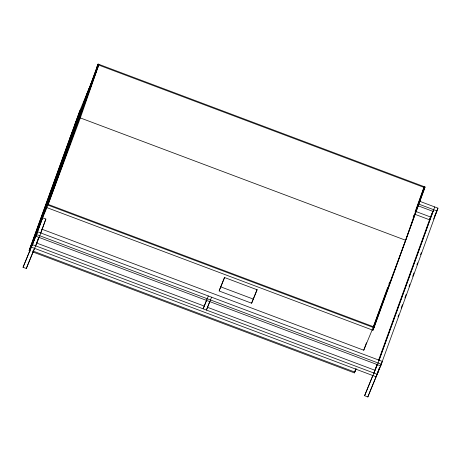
<?xml version="1.0" encoding="UTF-8"?>
<svg xmlns="http://www.w3.org/2000/svg" width="461" height="461" viewBox="0 0 461 461"><rect width="100%" height="100%" fill="white"/><g stroke="black" fill="none" stroke-linecap="round" stroke-linejoin="round"><path stroke-width="0.69" d="M48.146 204.39L80.341 117.93L98.689 65.053M373.427 326.716L405.617 240.256L423.97 187.379M23.05 267.282L36.546 234.545L42.608 217.823L45.864 219.044L39.796 235.767L26.3 268.509L23.05 267.282L37.554 231.756L382.353 361.418L369.128 393.51M30.461 251.072L29.118 250.565L79.655 111.228L92.517 80.035M29.464 249.724L80.001 110.386M87.965 91.082L31.354 247.136L376.153 376.798L379.368 367.941M89.002 88.558L32.391 244.618L377.19 374.28L379.426 368.12M98.13 64.05L47.08 204.782L373.986 327.719L425.036 186.987L98.13 64.05L41.674 219.252L46.728 207.001M41.916 219.499L35.854 236.222L380.653 365.884L437.95 208.153L419.735 201.301M50.053 198.789L50.543 197.441M51.523 194.732L52.306 192.41M52.75 191.35L96.176 71.628M98.942 64.356L47.892 205.087L29.118 250.565M26.3 268.509L34.546 248.174M35.647 245.84L38.344 238.412M40.839 232.667L45.864 219.044M206.839 299.592L203.163 308.835L208.326 295.974M209.824 301.459L206.419 310.063L211.582 297.201M219.309 290.378L224.565 277.205M251.62 303.211L257.157 289.779L224.628 277.545L219.09 290.977L251.62 303.211L257.094 289.433M32.483 251.833L354.394 372.891L355.869 368.829M355.725 369.342L354.74 372.05L32.829 250.991M41.709 229.123L363.741 350.222L366.437 342.777M387.661 287.485L373.174 327.414L363.741 350.222M388.882 284.103L389.62 282.074M413.177 217.137L413.909 215.108M415.136 211.726L424.224 186.682M372.949 330.237L374.24 327.022L47.333 204.085L46.042 207.3L372.949 330.237L425.036 186.987M36.546 234.545L381.345 364.207L367.849 396.95L364.593 395.728L372.84 375.392M373.94 373.058L377.15 364.196M378.619 360.15L430.545 217.004L415.58 211.374M378.896 360.525L432.994 211.392L418.029 205.767M434.7 206.926L378.089 362.986L364.593 395.728M367.849 396.95L368.858 394.161M398.027 316.834L398.765 314.811M401.208 308.063L402.436 304.686M404.885 297.939L406.106 294.567M409.045 286.471L409.777 284.443M412.716 276.346L413.938 272.97M416.877 264.873L417.608 262.851M420.547 254.754L421.285 252.726M96.839 67.266L97.876 64.747L424.783 187.685L423.745 190.203M93.053 78.722L94.407 75.443M97.651 67.571L98.17 66.315M74.947 124.32L81.868 107.534L76.814 121.468L69.893 138.254M66.949 149.583L70.4 141.204M72.527 136.047L74.388 131.535M48.053 203.779L48.584 202.488M38.787 237.888L36.655 243.056L204.177 306.052M354.394 372.891L356.117 368.719M430.027 218.26L432.942 211.19M433.686 209.715L429.537 219.788L414.572 214.163M434.861 215.644L437.95 208.153M433.588 219.073L436.942 210.936L418.726 204.085M377.346 364.461L374.949 370.269L207.427 307.274M80.341 117.93L405.617 240.256M220.612 286.8L253.135 299.028"/></g></svg>
